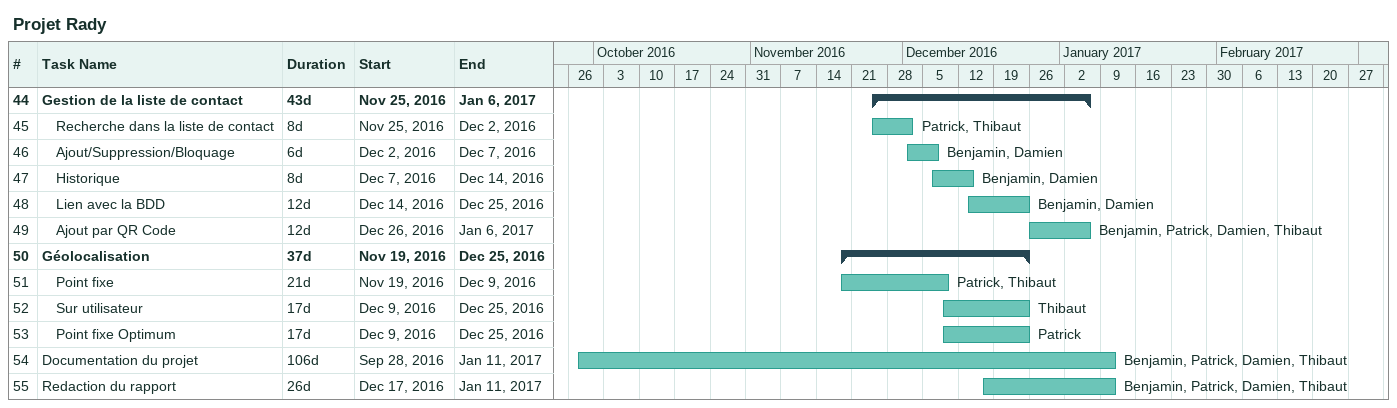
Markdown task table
Projet Rady

| ID | Level | Task | Duration | Start | Finish | Resources |
|---|---|---|---|---|---|---|
| 44 | 1 | **Gestion de la liste de contact** | 43d | 2016-11-25 | 2017-01-06 |  |
| 45 | 2 | Recherche dans la liste de contact | 8d | 2016-11-25 | 2016-12-02 | Patrick, Thibaut |
| 46 | 2 | Ajout/Suppression/Bloquage | 6d | 2016-12-02 | 2016-12-07 | Benjamin, Damien |
| 47 | 2 | Historique | 8d | 2016-12-07 | 2016-12-14 | Benjamin, Damien |
| 48 | 2 | Lien avec la BDD | 12d | 2016-12-14 | 2016-12-25 | Benjamin, Damien |
| 49 | 2 | Ajout par QR Code | 12d | 2016-12-26 | 2017-01-06 | Benjamin, Patrick, Damien, Thibaut |
| 50 | 1 | **Géolocalisation** | 37d | 2016-11-19 | 2016-12-25 |  |
| 51 | 2 | Point fixe | 21d | 2016-11-19 | 2016-12-09 | Patrick, Thibaut |
| 52 | 2 | Sur utilisateur | 17d | 2016-12-09 | 2016-12-25 | Thibaut |
| 53 | 2 | Point fixe Optimum | 17d | 2016-12-09 | 2016-12-25 | Patrick |
| 54 | 1 | Documentation du projet | 106d | 2016-09-28 | 2017-01-11 | Benjamin, Patrick, Damien, Thibaut |
| 55 | 1 | Redaction du rapport | 26d | 2016-12-17 | 2017-01-11 | Benjamin, Patrick, Damien, Thibaut |
